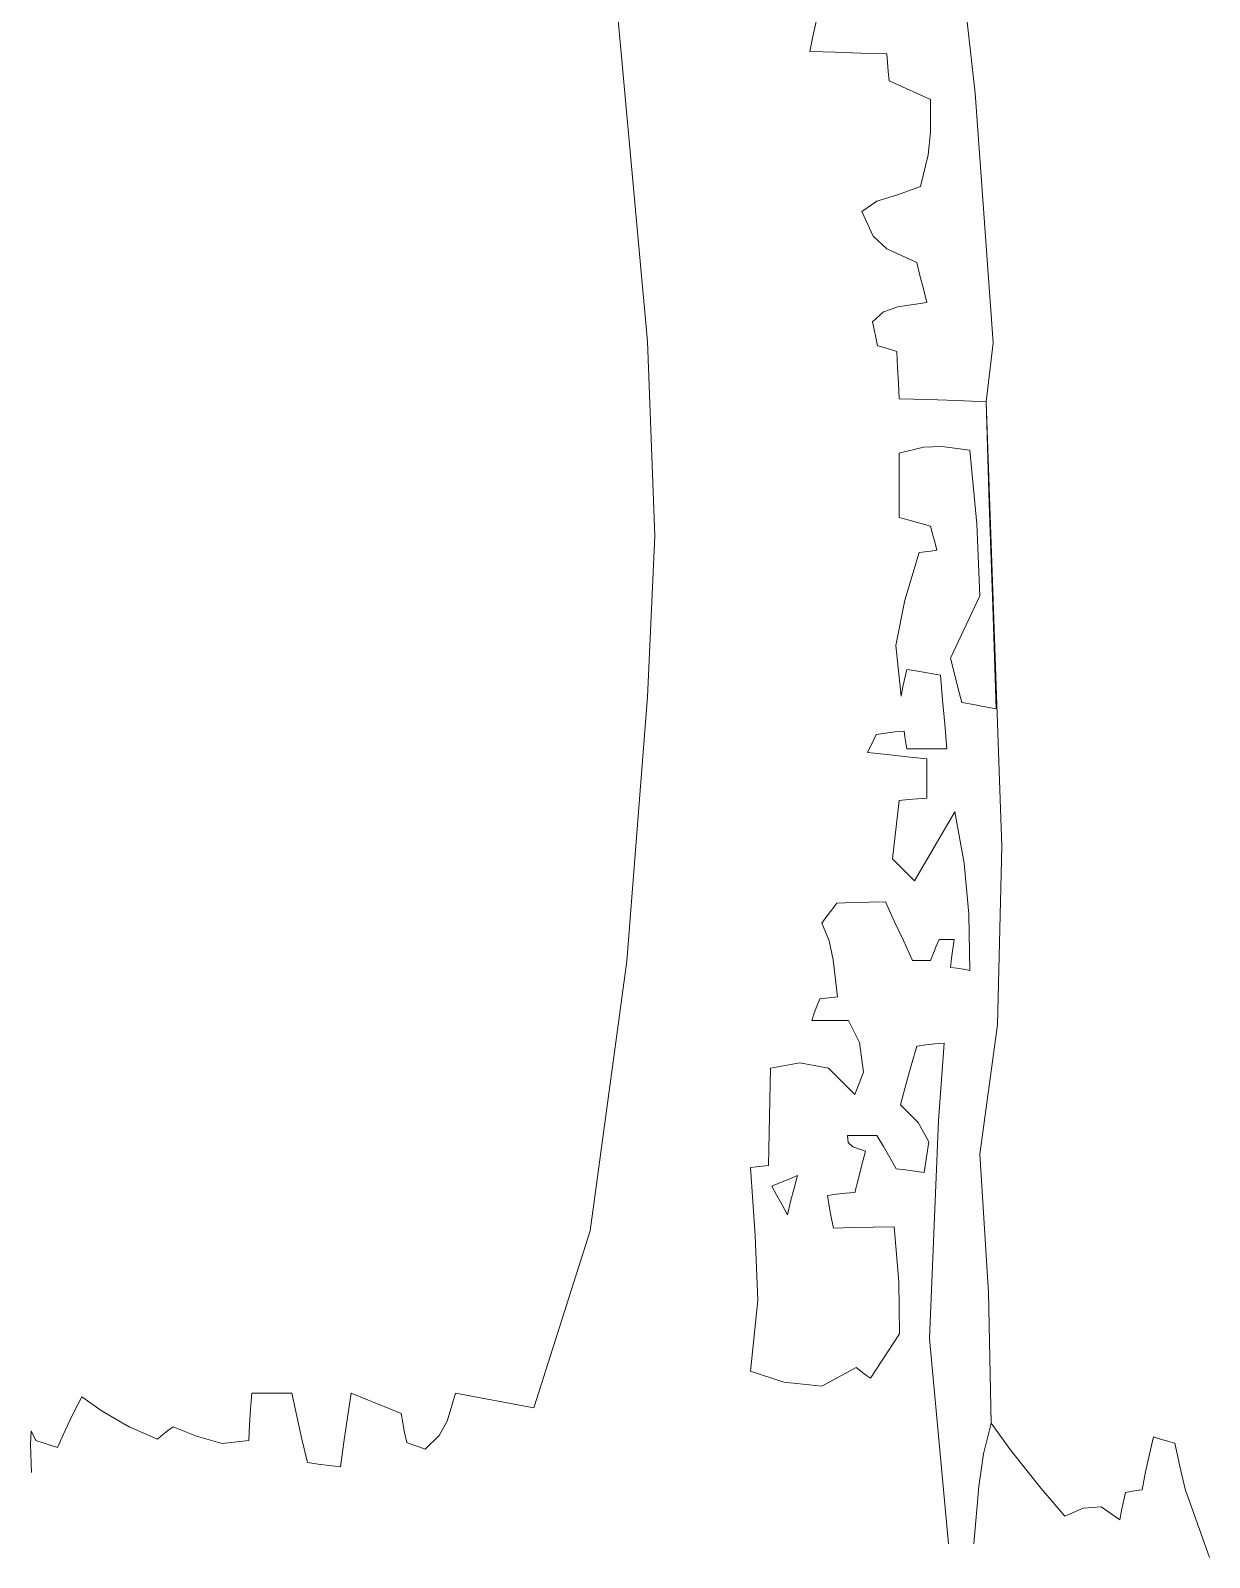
# Model space of a CAD drawing. Header units: millimetres. Extents: x 19901 to 59163, y 13732 to 30178.
# Drawn here: x 29629.8 to 29782.1, y 19248.3 to 19445.6 of the extents above; entities that cross this region are included whole.
import ezdxf

# ---------------------------------------------------------------- set-up
doc = ezdxf.new("R2010")
doc.units = ezdxf.units.MM
doc.layers.add('Vegetazione', color=53, linetype='Continuous', lineweight=9)

msp = doc.modelspace()

# ---------------------------------------------------------------- linework, layer by layer
at = {"layer": 'Vegetazione', "linetype": 'Continuous'}
for p, q in [((29747.58, 19475.55), (29751.88, 19437.48)), ((29709.53, 19405.39), (29705.28, 19451.95)), ((29731.33, 19446.72), (29730.9, 19444.78)), ((29730.9, 19444.78), (29730.5, 19442.84)), ((29730.5, 19442.84), (29733.82, 19442.75)), ((29733.82, 19442.75), (29737.15, 19442.66)), ((29737.15, 19442.66), (29740.47, 19442.56)), ((29740.47, 19442.56), (29740.56, 19441.43)), ((29740.56, 19441.43), (29740.65, 19440.25)), ((29740.65, 19440.25), (29740.75, 19439.06)), ((29740.75, 19439.06), (29742.5, 19438.29)), ((29742.5, 19438.29), (29744.28, 19437.48)), ((29744.28, 19437.48), (29746.1, 19436.66)), ((29746.1, 19436.66), (29746.12, 19432.42)), ((29751.88, 19437.48), (29754.19, 19405.22)), ((29746.12, 19432.42), (29745.78, 19429.5)), ((29745.78, 19429.5), (29744.81, 19425.39)), ((29744.81, 19425.39), (29741.84, 19424.35)), ((29739.16, 19423.51), (29737.24, 19422.16)), ((29741.84, 19424.35), (29739.16, 19423.51)), ((29737.24, 19422.16), (29738.71, 19419.01)), ((29738.71, 19419.01), (29740.47, 19417.35)), ((29740.47, 19417.35), (29744.35, 19415.61)), ((29744.35, 19415.61), (29744.74, 19413.92)), ((29744.74, 19413.92), (29745.18, 19412.19)), ((29745.18, 19412.19), (29745.64, 19410.44)), ((29740.05, 19409.21), (29738.62, 19407.94)), ((29741.87, 19409.85), (29740.05, 19409.21)), ((29745.64, 19410.44), (29741.87, 19409.85)), ((29738.62, 19407.94), (29738.81, 19406.93)), ((29710.47, 19380.25), (29709.53, 19405.39)), ((29738.81, 19406.93), (29739.02, 19405.89)), ((29739.02, 19405.89), (29739.27, 19404.81)), ((29754.19, 19405.22), (29753.3, 19397.6)), ((29739.27, 19404.81), (29740.1, 19404.59)), ((29740.1, 19404.59), (29740.93, 19404.34)), ((29740.93, 19404.34), (29741.76, 19404.07)), ((29741.76, 19404.07), (29741.86, 19402.04)), ((29741.86, 19402.04), (29741.95, 19400)), ((29741.95, 19400), (29742.04, 19397.97)), ((29742.04, 19397.97), (29745.76, 19397.88)), ((29745.76, 19397.88), (29749.52, 19397.76)), ((29749.52, 19397.76), (29753.3, 19397.6)), ((29753.3, 19397.6), (29753.7, 19384.4)), ((29753.3, 19397.6), (29755.34, 19340.12)), ((29745.21, 19391.71), (29742.04, 19390.96)), ((29747.58, 19391.81), (29745.21, 19391.71)), ((29751.18, 19391.33), (29747.58, 19391.81)), ((29752.11, 19381.8), (29751.18, 19391.33)), ((29742.04, 19390.96), (29742.04, 19388.19)), ((29742.04, 19388.19), (29742.04, 19385.42)), ((29742.04, 19385.42), (29742.04, 19382.65)), ((29753.7, 19384.4), (29754.14, 19371.17)), ((29742.04, 19382.65), (29743.36, 19382.28)), ((29743.36, 19382.28), (29744.72, 19381.91)), ((29744.72, 19381.91), (29746.1, 19381.54)), ((29746.1, 19381.54), (29746.38, 19380.52)), ((29752.49, 19372.51), (29752.11, 19381.8)), ((29709.53, 19359.47), (29710.47, 19380.25)), ((29746.38, 19380.52), (29746.66, 19379.48)), ((29746.66, 19379.48), (29746.93, 19378.4)), ((29744.62, 19378.13), (29742.8, 19371.94)), ((29745.37, 19378.22), (29744.62, 19378.13)), ((29746.13, 19378.31), (29745.37, 19378.22)), ((29746.93, 19378.4), (29746.13, 19378.31)), ((29742.8, 19371.94), (29741.62, 19366.12)), ((29748.69, 19364.46), (29752.49, 19372.51)), ((29754.14, 19371.17), (29754.59, 19357.91)), ((29741.62, 19366.12), (29742.32, 19359.57)), ((29749.15, 19362.59), (29748.69, 19364.46)), ((29742.53, 19360.74), (29742.78, 19361.87)), ((29742.78, 19361.87), (29743.06, 19362.99)), ((29743.06, 19362.99), (29744.47, 19362.77)), ((29744.47, 19362.77), (29745.92, 19362.52)), ((29745.92, 19362.52), (29747.39, 19362.25)), ((29747.39, 19362.25), (29747.67, 19359.1)), ((29749.64, 19360.67), (29749.15, 19362.59)), ((29742.32, 19359.57), (29742.53, 19360.74)), ((29750.16, 19358.74), (29749.64, 19360.67)), ((29706.88, 19325.3), (29709.53, 19359.47)), ((29747.67, 19359.1), (29747.95, 19355.94)), ((29751.64, 19358.46), (29750.16, 19358.74)), ((29753.12, 19358.18), (29751.64, 19358.46)), ((29754.59, 19357.91), (29753.12, 19358.18)), ((29747.95, 19355.94), (29748.23, 19352.74)), ((29738.72, 19353.84), (29738.35, 19353.08)), ((29739.09, 19354.58), (29738.72, 19353.84)), ((29740.29, 19354.77), (29739.09, 19354.58)), ((29741.49, 19354.93), (29740.29, 19354.77)), ((29742.69, 19355.05), (29741.49, 19354.93)), ((29742.78, 19354.3), (29742.69, 19355.05)), ((29742.9, 19353.54), (29742.78, 19354.3)), ((29738.35, 19353.08), (29737.98, 19352.28)), ((29737.98, 19352.28), (29740.5, 19352)), ((29740.5, 19352), (29743.06, 19351.72)), ((29743.06, 19352.74), (29742.9, 19353.54)), ((29744.74, 19352.74), (29743.06, 19352.74)), ((29746.47, 19352.74), (29744.74, 19352.74)), ((29748.23, 19352.74), (29746.47, 19352.74)), ((29743.06, 19351.72), (29745.64, 19351.45)), ((29745.64, 19351.45), (29745.64, 19349.78)), ((29745.64, 19349.78), (29745.64, 19348.09)), ((29745.64, 19348.09), (29745.64, 19346.37)), ((29742.04, 19346.09), (29741.2, 19338.53)), ((29743.24, 19346.18), (29742.04, 19346.09)), ((29744.44, 19346.28), (29743.24, 19346.18)), ((29745.64, 19346.37), (29744.44, 19346.28)), ((29744.05, 19335.68), (29749.24, 19344.61)), ((29749.24, 19344.61), (29750.46, 19337.97)), ((29755.34, 19340.12), (29754.76, 19317.07)), ((29741.2, 19338.53), (29744.05, 19335.68)), ((29750.46, 19337.97), (29751.07, 19331.38)), ((29734.01, 19332.8), (29733.36, 19331.96)), ((29736.07, 19332.89), (29734.01, 19332.8)), ((29738.17, 19332.95), (29736.07, 19332.89)), ((29740.29, 19332.98), (29738.17, 19332.95)), ((29741.42, 19330.49), (29740.29, 19332.98)), ((29732.72, 19331.11), (29732.07, 19330.21)), ((29732.07, 19330.21), (29733.01, 19327.95)), ((29733.36, 19331.96), (29732.72, 19331.11)), ((29742.6, 19327.97), (29741.42, 19330.49)), ((29751.07, 19331.38), (29751.18, 19324.12)), ((29747.21, 19328.09), (29746.84, 19327.23)), ((29747.86, 19328.09), (29747.21, 19328.09)), ((29748.5, 19328.09), (29747.86, 19328.09)), ((29749.15, 19328.09), (29748.5, 19328.09)), ((29748.97, 19326.89), (29749.15, 19328.09)), ((29733.01, 19327.95), (29733.53, 19325.49)), ((29743.79, 19325.41), (29742.6, 19327.97)), ((29746.47, 19326.33), (29746.1, 19325.41)), ((29746.84, 19327.23), (29746.47, 19326.33)), ((29748.81, 19325.69), (29748.97, 19326.89)), ((29702.13, 19290.45), (29706.88, 19325.3)), ((29733.53, 19325.49), (29734.1, 19320.7)), ((29744.54, 19325.41), (29743.79, 19325.41)), ((29745.3, 19325.41), (29744.54, 19325.41)), ((29746.1, 19325.41), (29745.3, 19325.41)), ((29748.69, 19324.49), (29748.81, 19325.69)), ((29749.52, 19324.39), (29748.69, 19324.49)), ((29750.35, 19324.28), (29749.52, 19324.39)), ((29751.18, 19324.12), (29750.35, 19324.28)), ((29731.79, 19320.43), (29731.43, 19319.5)), ((29732.53, 19320.52), (29731.79, 19320.43)), ((29733.3, 19320.61), (29732.53, 19320.52)), ((29734.1, 19320.7), (29733.3, 19320.61)), ((29731.08, 19318.58), (29730.78, 19317.66)), ((29731.43, 19319.5), (29731.08, 19318.58)), ((29730.78, 19317.66), (29732.35, 19317.66)), ((29732.35, 19317.66), (29733.92, 19317.66)), ((29733.92, 19317.66), (29735.49, 19317.66)), ((29735.49, 19317.66), (29736.93, 19314.82)), ((29754.76, 19317.07), (29752.46, 19300.36)), ((29736.93, 19314.82), (29737.45, 19310.96)), ((29743.61, 19311.84), (29744.35, 19314.33)), ((29744.35, 19314.33), (29745.48, 19314.49)), ((29745.48, 19314.49), (29746.66, 19314.61)), ((29746.66, 19314.61), (29747.86, 19314.7)), ((29747.86, 19314.7), (29747.12, 19304.71)), ((29725.42, 19311.47), (29725.33, 19307.31)), ((29729.23, 19312.17), (29725.42, 19311.47)), ((29732.94, 19311.49), (29729.23, 19312.17)), ((29736.32, 19308.06), (29732.94, 19311.49)), ((29737.45, 19310.96), (29736.32, 19308.06)), ((29742.9, 19309.32), (29743.61, 19311.84)), ((29742.22, 19306.76), (29742.9, 19309.32)), ((29725.33, 19307.31), (29725.24, 19303.14)), ((29744.51, 19304.47), (29742.22, 19306.76)), ((29745.88, 19301.95), (29744.51, 19304.47)), ((29747.12, 19304.71), (29745.98, 19276.54)), ((29725.24, 19303.14), (29725.15, 19298.92)), ((29735.39, 19302.79), (29736.62, 19302.79)), ((29735.48, 19301.86), (29735.39, 19302.79)), ((29736.62, 19302.79), (29737.89, 19302.79)), ((29737.89, 19302.79), (29739.18, 19302.79)), ((29739.18, 19302.79), (29740.01, 19301.38)), ((29736.08, 19301.33), (29735.48, 19301.86)), ((29737.7, 19300.76), (29736.08, 19301.33)), ((29737.24, 19299.01), (29737.7, 19300.76)), ((29740.01, 19301.38), (29740.84, 19299.93)), ((29745.27, 19297.99), (29745.88, 19301.95)), ((29723.58, 19298.73), (29722.84, 19298.64)), ((29722.84, 19298.64), (29723.43, 19289.85)), ((29724.34, 19298.82), (29723.58, 19298.73)), ((29725.15, 19298.92), (29724.34, 19298.82)), ((29736.78, 19297.23), (29737.24, 19299.01)), ((29740.84, 19299.93), (29741.67, 19298.46)), ((29741.67, 19298.46), (29742.87, 19298.34)), ((29752.46, 19300.36), (29753.61, 19282.5)), ((29725.61, 19296.24), (29726.71, 19296.7)), ((29726.71, 19296.7), (29727.82, 19297.16)), ((29727.82, 19297.16), (29728.93, 19297.62)), ((29728.93, 19297.62), (29728.47, 19295.96)), ((29736.32, 19295.41), (29736.78, 19297.23)), ((29742.87, 19298.34), (29744.07, 19298.17)), ((29744.07, 19298.17), (29745.27, 19297.99)), ((29726.26, 19295.04), (29725.61, 19296.24)), ((29726.93, 19293.81), (29726.26, 19295.04)), ((29728.47, 19295.96), (29728.03, 19294.27)), ((29732.81, 19295.04), (29733.94, 19295.2)), ((29733.02, 19293.65), (29732.81, 19295.04)), ((29733.94, 19295.2), (29735.12, 19295.31)), ((29735.12, 19295.31), (29736.32, 19295.41)), ((29727.64, 19292.55), (29726.93, 19293.81)), ((29728.03, 19294.27), (29727.64, 19292.55)), ((29733.27, 19292.24), (29733.02, 19293.65)), ((29733.55, 19290.79), (29733.27, 19292.24)), ((29736.13, 19290.88), (29733.55, 19290.79)), ((29738.74, 19290.95), (29736.13, 19290.88)), ((29741.39, 19290.98), (29738.74, 19290.95)), ((29742, 19283.87), (29741.39, 19290.98)), ((29694.87, 19267.61), (29702.13, 19290.45)), ((29723.43, 19289.85), (29723.78, 19281.49)), ((29742.11, 19277.16), (29742, 19283.87)), ((29723.78, 19281.49), (29722.84, 19272.33)), ((29753.61, 19282.5), (29753.95, 19265.59)), ((29738.35, 19271.41), (29742.11, 19277.16)), ((29745.98, 19276.54), (29748.43, 19250.02)), ((29722.84, 19272.33), (29727.14, 19270.91)), ((29727.14, 19270.91), (29732.08, 19270.39)), ((29732.08, 19270.39), (29736.5, 19272.79)), ((29736.5, 19272.79), (29737.08, 19272.33)), ((29737.08, 19272.33), (29737.7, 19271.87)), ((29737.7, 19271.87), (29738.35, 19271.41)), ((29635.35, 19266.86), (29636.43, 19269.01)), ((29636.43, 19269.01), (29639.09, 19267.18)), ((29658.24, 19267.44), (29658.4, 19269.47)), ((29658.4, 19269.47), (29660.09, 19269.47)), ((29660.09, 19269.47), (29661.82, 19269.47)), ((29661.82, 19269.47), (29663.57, 19269.47)), ((29663.57, 19269.47), (29664.22, 19266.51)), ((29670.77, 19266.33), (29671.23, 19269.47)), ((29671.23, 19269.47), (29673.36, 19268.63)), ((29683.64, 19265.88), (29684.71, 19269.47)), ((29684.71, 19269.47), (29694.87, 19267.61)), ((29639.09, 19267.18), (29642.57, 19265.14)), ((29658.13, 19265.41), (29658.24, 19267.44)), ((29673.36, 19268.63), (29675.51, 19267.78)), ((29675.51, 19267.78), (29677.69, 19266.88)), ((29634.31, 19264.66), (29635.35, 19266.86)), ((29642.57, 19265.14), (29646.21, 19263.56)), ((29647.53, 19264.64), (29648.24, 19265.13)), ((29648.24, 19265.13), (29651.25, 19263.94)), ((29658.03, 19263.37), (29658.13, 19265.41)), ((29664.22, 19266.51), (29664.89, 19263.53)), ((29670.31, 19263.16), (29670.77, 19266.33)), ((29677.69, 19266.88), (29677.91, 19265.65)), ((29677.91, 19265.65), (29678.16, 19264.39)), ((29682.64, 19264.01), (29683.64, 19265.88)), ((29752.94, 19261.66), (29753.95, 19265.59)), ((29753.95, 19265.59), (29756.54, 19262.05)), ((29629.82, 19262.85), (29629.89, 19264.6)), ((29629.89, 19264.6), (29630.52, 19263.37)), ((29630.52, 19263.37), (29631.44, 19263.09)), ((29631.44, 19263.09), (29632.37, 19262.79)), ((29633.29, 19262.45), (29634.31, 19264.66)), ((29646.21, 19263.56), (29646.86, 19264.11)), ((29646.86, 19264.11), (29647.53, 19264.64)), ((29651.25, 19263.94), (29654.59, 19262.97)), ((29654.59, 19262.97), (29658.03, 19263.37)), ((29664.89, 19263.53), (29665.6, 19260.51)), ((29669.85, 19259.96), (29670.31, 19263.16)), ((29678.16, 19264.39), (29678.43, 19263.1)), ((29678.43, 19263.1), (29679.2, 19262.82)), ((29680.83, 19262.27), (29682.64, 19264.01)), ((29774.38, 19261.59), (29774.9, 19263.84)), ((29774.9, 19263.84), (29775.83, 19263.56)), ((29775.83, 19263.56), (29776.75, 19263.28)), ((29776.75, 19263.28), (29777.67, 19263.01)), ((29777.67, 19263.01), (29778.32, 19260.05)), ((29629.94, 19259.25), (29629.82, 19262.85)), ((29632.37, 19262.79), (29633.29, 19262.45)), ((29679.2, 19262.82), (29680.01, 19262.54)), ((29680.01, 19262.54), (29680.83, 19262.27)), ((29752.34, 19257.42), (29752.94, 19261.66)), ((29756.54, 19262.05), (29760.38, 19257.19)), ((29773.89, 19259.31), (29774.38, 19261.59)), ((29665.6, 19260.51), (29666.99, 19260.33)), ((29666.99, 19260.33), (29668.4, 19260.14)), ((29668.4, 19260.14), (29669.85, 19259.96)), ((29773.43, 19257), (29773.89, 19259.31)), ((29778.32, 19260.05), (29778.99, 19257.1)), ((29751.71, 19250.02), (29752.34, 19257.42)), ((29760.38, 19257.19), (29763.46, 19253.59)), ((29778.99, 19257.1), (29782.15, 19248.26)), ((29770.78, 19254.32), (29771.03, 19255.5)), ((29771.03, 19255.5), (29771.3, 19256.64)), ((29771.3, 19256.64), (29771.98, 19256.79)), ((29771.98, 19256.79), (29772.69, 19256.91)), ((29772.69, 19256.91), (29773.43, 19257)), ((29763.46, 19253.59), (29765.81, 19254.62)), ((29765.81, 19254.62), (29768.15, 19254.81)), ((29768.15, 19254.81), (29770.57, 19253.13)), ((29770.57, 19253.13), (29770.78, 19254.32))]:
    msp.add_line(p, q, dxfattribs=at)

doc.saveas('drawing.dxf')
